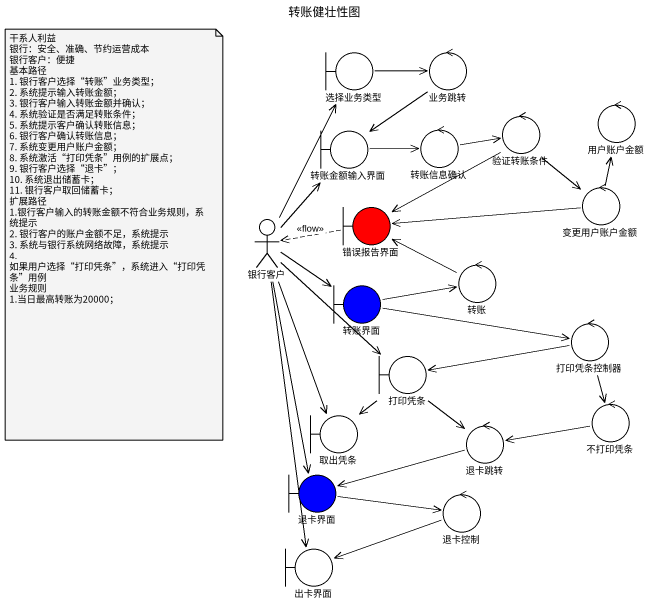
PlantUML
@startuml
title 转账健壮性图
boundary 选择业务类型
control 业务跳转
control 验证转账条件
control 用户账户金额
boundary 转账金额输入界面
control 转账信息确认
control 变更用户账户金额
actor 银行客户
boundary 错误报告界面 #FF0000
control 转账
boundary 转账界面 #0000FF
control 打印凭条控制器
boundary 打印凭条
boundary 取出凭条
control 退卡跳转
control 不打印凭条
boundary 退卡界面 #0000FF
control 退卡控制
boundary 出卡界面
选择业务类型 -right-> 业务跳转
业务跳转 --> 转账金额输入界面
验证转账条件 --> 变更用户账户金额
验证转账条件 --> 错误报告界面
转账金额输入界面 -right-> 转账信息确认
转账信息确认 -right-> 验证转账条件
变更用户账户金额 -up-> 用户账户金额
变更用户账户金额 -left-> 错误报告界面
银行客户 -up-> 选择业务类型
银行客户 -up-> 转账金额输入界面
银行客户 -right-> 转账界面
银行客户 --> 打印凭条
银行客户 --> 取出凭条
银行客户 --> 退卡界面
银行客户 --> 出卡界面
错误报告界面 .left.> 银行客户 : <<flow>>
转账 -left-> 错误报告界面
转账界面 -right-> 转账
转账界面 -right-> 打印凭条控制器
打印凭条控制器 -left-> 打印凭条
打印凭条控制器 --> 不打印凭条
打印凭条 --> 取出凭条
打印凭条 --> 退卡跳转
退卡跳转 -left-> 退卡界面
不打印凭条 -left-> 退卡跳转
退卡界面 -right-> 退卡控制
退卡控制 -left-> 出卡界面
note as N1
  干系人利益
  银行：安全、准确、节约运营成本
  银行客户：便捷
  基本路径
  1. 银行客户选择“转账”业务类型；
  2. 系统提示输入转账金额；
  3. 银行客户输入转账金额并确认；
  4. 系统验证是否满足转账条件；
  5. 系统提示客户确认转账信息；
  6. 银行客户确认转账信息；
  7. 系统变更用户账户金额；
  8. 系统激活“打印凭条”用例的扩展点；
  9. 银行客户选择“退卡”；
  10. 系统退出储蓄卡；
  11. 银行客户取回储蓄卡；
  扩展路径
  1.银行客户输入的转账金额不符合业务规则，系统提示
  2. 银行客户的账户金额不足，系统提示
  3. 系统与银行系统网络故障，系统提示
  4. 如果用户选择“打印凭条”，系统进入“打印凭条”用例
  业务规则
  1.当日最高转账为20000；
end note
@enduml
